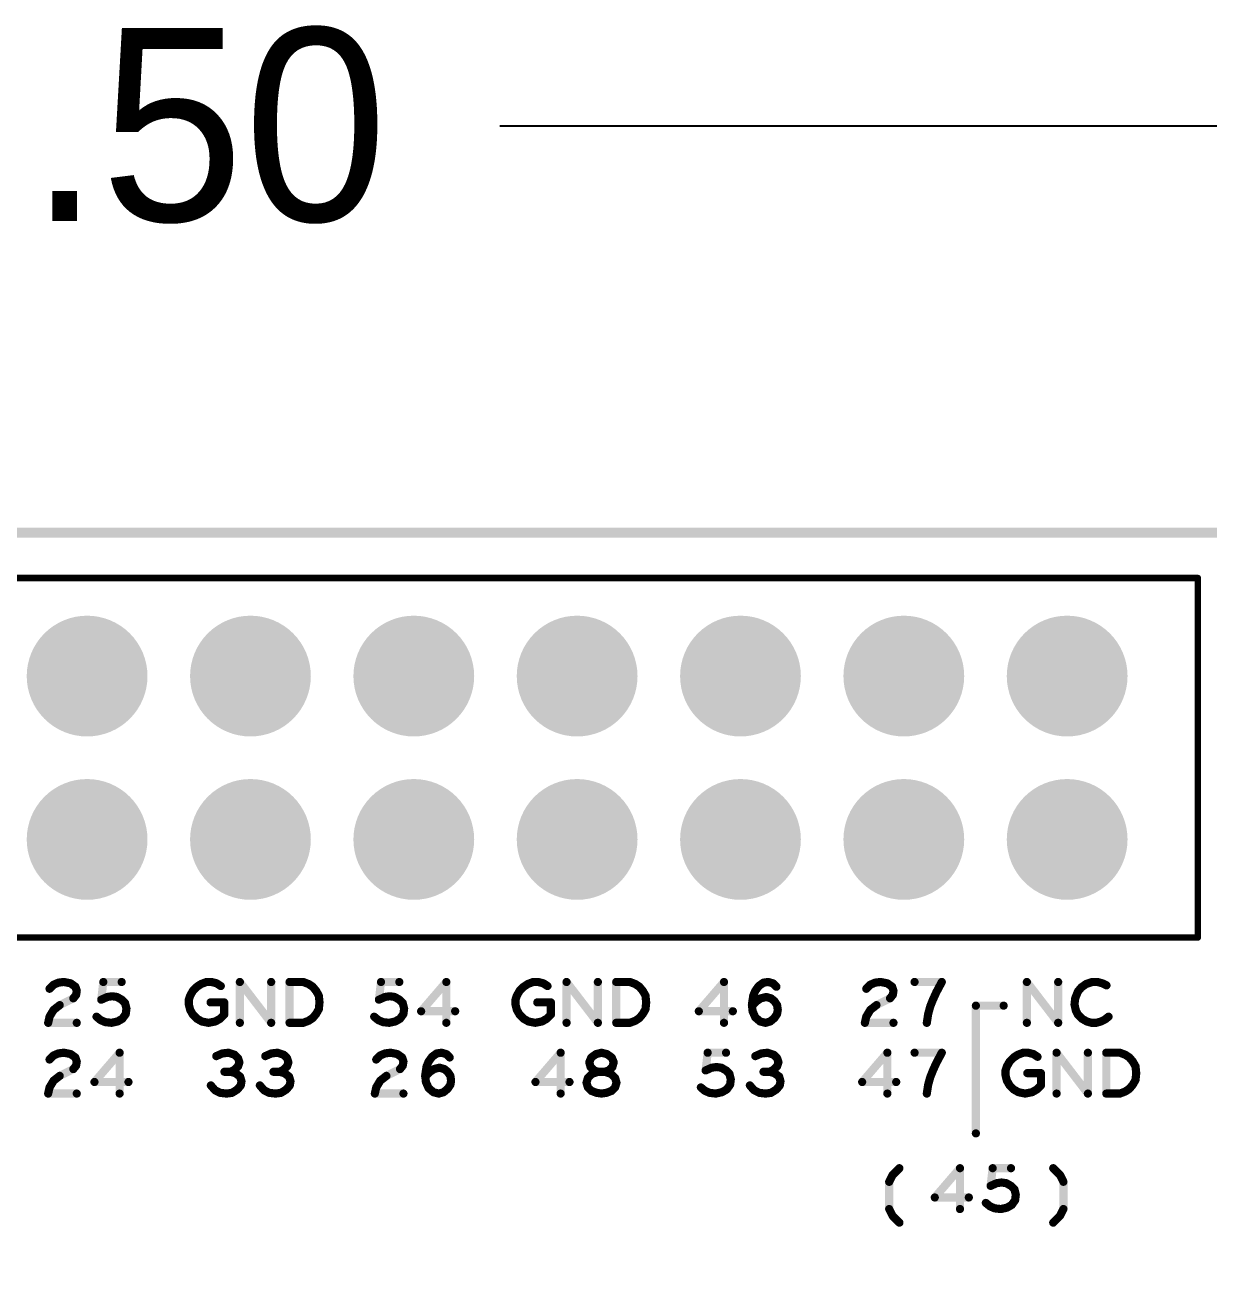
# Model space of a CAD drawing. Extents: x -13 to 102, y 0 to 99.
# Drawn here: x 41.43 to 59.83, y 72.74 to 92.39 of the extents above; entities that cross this region are included whole.
import ezdxf

# ---------------------------------------------------------------- set-up
doc = ezdxf.new("R2010")
doc.units = 0
doc.layers.get('0').update_dxf_attribs({"linetype": 'CONTINUOUS'})
doc.layers.get('DEFPOINTS').update_dxf_attribs({"linetype": 'CONTINUOUS'})
doc.layers.add('SILK_TOP_ART', color=251, linetype='CONTINUOUS')
doc.layers.add('SOLDER_TOP_ART', color=18, linetype='CONTINUOUS')
doc.layers.get('0').off()
doc.dimstyles.get("Standard").update_dxf_attribs({"dimtxt": 3, "dimasz": 3, "dimexe": 0.18, "dimexo": 0, "dimgap": 1.5, "dimtad": 0, "dimtih": 1, "dimtoh": 1, "dimzin": 0, "dimcen": 0.09, "dimazin": 3, "dimtfac": 1, "dimtofl": 0, "dimtmove": 0, "dimatfit": 3})

# ---------------------------------------------------------------- blocks, each defined once
blk = doc.blocks.new('ROUND_214')
at = {"const_width": 0.0508}
blk.add_lwpolyline([(-0.0254, 0, 1), (0.0254, 0, 1)], format="xyb", close=True, dxfattribs=at)
blk = doc.blocks.new('ROUND_159')
at = {"const_width": 0.0635}
blk.add_lwpolyline([(-0.03175, 0, 1), (0.03175, 0, 1)], format="xyb", close=True, dxfattribs=at)
blk = doc.blocks.new('ROUND_346')
at = {"const_width": 0.939}
blk.add_lwpolyline([(-0.4695, 0, 1), (0.4695, 0, 1)], format="xyb", close=True, dxfattribs=at)
blk = doc.blocks.new('*U174')
at = {"layer": 'SOLDER_TOP_ART', "color": 0, "linetype": 'CONTINUOUS'}
blk.add_text('88.00', height=3, dxfattribs=at).set_placement((39.771, 0.605))
blk = doc.blocks.new('*D168')
at = {"layer": 'DEFPOINTS', "color": 0, "linetype": 'CONTINUOUS'}
for p in [(1, 82.538), (89, 61.962), (89, 2.079)]:
    blk.add_point(p, dxfattribs=at)
at = {"layer": 'SOLDER_TOP_ART', "color": 0, "linetype": 'CONTINUOUS'}
for p, q in [((1, 82.538), (1, 1.899)), ((89, 61.962), (89, 1.899)), ((4, 2.079), (38.441, 2.079)), ((86, 2.079), (51.559, 2.079))]:
    blk.add_line(p, q, dxfattribs=at)
for points in [[(4, 2.579), (4, 1.579), (1, 2.079)], [(86, 2.579), (86, 1.579), (89, 2.079)]]:
    blk.add_solid(points, dxfattribs=at)
at = {"layer": 'SOLDER_TOP_ART', "linetype": 'CONTINUOUS'}
blk.add_blockref('*U174', (0, 0), dxfattribs=at)
blk = doc.blocks.new('*U176')
at = {"layer": 'SOLDER_TOP_ART', "color": 0, "linetype": 'CONTINUOUS'}
blk.add_text('82.50', height=3, dxfattribs=at).set_placement((37.021, 89.345))
blk = doc.blocks.new('*D170')
at = {"layer": 'DEFPOINTS', "color": 0, "linetype": 'CONTINUOUS'}
for p in [(1, 90.82), (1, 82.462), (83.5, 82.462)]:
    blk.add_point(p, dxfattribs=at)
at = {"layer": 'SOLDER_TOP_ART', "color": 0, "linetype": 'CONTINUOUS'}
for p, q in [((1, 82.462), (1, 91)), ((83.5, 82.462), (83.5, 91)), ((4, 90.82), (35.691, 90.82)), ((80.5, 90.82), (48.809, 90.82))]:
    blk.add_line(p, q, dxfattribs=at)
for points in [[(4, 91.32), (4, 90.32), (1, 90.82)], [(80.5, 91.32), (80.5, 90.32), (83.5, 90.82)]]:
    blk.add_solid(points, dxfattribs=at)
at = {"layer": 'SOLDER_TOP_ART', "linetype": 'CONTINUOUS'}
blk.add_blockref('*U176', (0, 0), dxfattribs=at)

msp = doc.modelspace()

# ---------------------------------------------------------------- linework, layer by layer
at = {"layer": 'SILK_TOP_ART'}
for points, const_width in [([(81.5, 84.5), (35, 84.5)], 0.1524), ([(7.338, 83.794), (59.662, 83.794)], 0.1016), ([(59.662, 83.794), (59.662, 78.206)], 0.1016), ([(59.662, 78.206), (7.338, 78.206)], 0.1016), ([(41.8057, 77.4075), (41.8692, 77.471)], 0.127), ([(41.8692, 77.471), (41.9433, 77.5027)], 0.127), ([(41.9433, 77.5027), (42.028, 77.5133)], 0.127), ([(42.028, 77.5133), (42.1338, 77.4921)], 0.127), ([(42.1338, 77.4921), (42.2079, 77.4392)], 0.127), ([(42.2079, 77.4392), (42.2291, 77.3757)], 0.127), ([(42.2291, 77.3757), (42.2185, 77.3122)], 0.127), ([(42.6101, 77.2381), (42.6418, 77.5133)], 0.127), ([(42.6418, 77.5133), (42.9275, 77.5133)], 0.127), ([(43.9928, 77.3016), (44.0351, 77.3757)], 0.127), ([(44.0351, 77.3757), (44.0986, 77.4392)], 0.127), ([(44.0986, 77.4392), (44.1621, 77.4815)], 0.127), ([(44.1621, 77.4815), (44.2468, 77.5133)], 0.127), ([(44.2468, 77.5133), (44.3209, 77.5133)], 0.127), ([(44.3209, 77.5133), (44.4055, 77.4921)], 0.127), ([(44.4055, 77.4921), (44.4691, 77.4498)], 0.127), ([(44.7654, 76.8783), (44.7654, 77.5133)], 0.127), ([(44.7654, 77.5133), (45.2522, 76.8783)], 0.127), ([(45.2522, 76.8783), (45.2522, 77.5133)], 0.127), ([(45.538, 76.8783), (45.538, 77.5133)], 0.127), ([(45.538, 77.5133), (45.7496, 77.5133)], 0.127), ([(45.7496, 77.5133), (45.8343, 77.4815)], 0.127), ([(45.8343, 77.4815), (45.8978, 77.4392)], 0.127), ([(45.8978, 77.4392), (45.9507, 77.3757)], 0.127), ([(45.9507, 77.3757), (45.9931, 77.3016)], 0.127), ([(46.9281, 77.2381), (46.9598, 77.5133)], 0.127), ([(46.9598, 77.5133), (47.2455, 77.5133)], 0.127), ([(47.9758, 77.5133), (47.5842, 77.0582)], 0.127), ([(47.9758, 76.8783), (47.9758, 77.5133)], 0.127), ([(49.0728, 77.3016), (49.1151, 77.3757)], 0.127), ([(49.1151, 77.3757), (49.1786, 77.4392)], 0.127), ([(49.1786, 77.4392), (49.2421, 77.4815)], 0.127), ([(49.2421, 77.4815), (49.3268, 77.5133)], 0.127), ([(49.3268, 77.5133), (49.4009, 77.5133)], 0.127), ([(49.4009, 77.5133), (49.4855, 77.4921)], 0.127), ([(49.4855, 77.4921), (49.5491, 77.4498)], 0.127), ([(49.8454, 76.8783), (49.8454, 77.5133)], 0.127), ([(49.8454, 77.5133), (50.3322, 76.8783)], 0.127), ([(50.3322, 76.8783), (50.3322, 77.5133)], 0.127), ([(50.618, 76.8783), (50.618, 77.5133)], 0.127), ([(50.618, 77.5133), (50.8296, 77.5133)], 0.127), ([(50.8296, 77.5133), (50.9143, 77.4815)], 0.127), ([(50.9143, 77.4815), (50.9778, 77.4392)], 0.127), ([(50.9778, 77.4392), (51.0307, 77.3757)], 0.127), ([(51.0307, 77.3757), (51.0731, 77.3016)], 0.127), ([(52.2938, 77.5133), (51.9022, 77.0582)], 0.127), ([(52.2938, 76.8783), (52.2938, 77.5133)], 0.127), ([(52.7489, 77.3016), (52.7806, 77.3757)], 0.127), ([(52.7806, 77.3757), (52.8335, 77.4498)], 0.127), ([(52.8335, 77.4498), (52.9076, 77.5027)], 0.127), ([(52.9076, 77.5027), (52.9817, 77.5133)], 0.127), ([(52.9817, 77.5133), (53.0558, 77.4921)], 0.127), ([(53.0558, 77.4921), (53.1087, 77.4392)], 0.127), ([(54.5057, 77.4075), (54.5692, 77.471)], 0.127), ([(54.5692, 77.471), (54.6433, 77.5027)], 0.127), ([(54.6433, 77.5027), (54.728, 77.5133)], 0.127), ([(54.728, 77.5133), (54.8338, 77.4921)], 0.127), ([(54.8338, 77.4921), (54.9079, 77.4392)], 0.127), ([(54.9079, 77.4392), (54.9291, 77.3757)], 0.127), ([(54.9291, 77.3757), (54.9185, 77.3122)], 0.127), ([(55.6805, 77.5133), (55.2571, 77.5133)], 0.127), ([(55.5429, 77.2381), (55.5958, 77.3545)], 0.127), ([(55.5958, 77.3545), (55.6805, 77.5133)], 0.127), ([(57.0034, 76.8783), (57.0034, 77.5133)], 0.127), ([(57.0034, 77.5133), (57.4902, 76.8783)], 0.127), ([(57.4902, 76.8783), (57.4902, 77.5133)], 0.127), ([(57.7971, 77.3651), (57.7548, 77.2593)], 0.127), ([(57.8501, 77.4286), (57.7971, 77.3651)], 0.127), ([(57.9241, 77.4815), (57.8501, 77.4286)], 0.127), ([(58.0194, 77.5133), (57.9241, 77.4815)], 0.127), ([(58.1041, 77.5133), (58.0194, 77.5133)], 0.127), ([(58.1781, 77.4921), (58.1041, 77.5133)], 0.127), ([(58.2416, 77.4604), (58.1781, 77.4921)], 0.127), ([(41.9645, 77.1535), (41.8692, 77.0794)], 0.127), ([(42.1761, 77.2593), (41.9645, 77.1535)], 0.127), ([(42.2185, 77.3122), (42.1761, 77.2593)], 0.127), ([(42.7053, 77.2805), (42.6101, 77.2381)], 0.127), ([(42.7794, 77.291), (42.7053, 77.2805)], 0.127), ([(42.8535, 77.2805), (42.7794, 77.291)], 0.127), ([(42.9275, 77.2381), (42.8535, 77.2805)], 0.127), ([(42.9805, 77.1852), (42.9275, 77.2381)], 0.127), ([(43.0016, 77.1005), (42.9805, 77.1852)], 0.127), ([(43.9716, 77.2381), (43.9928, 77.3016)], 0.127), ([(43.9716, 77.164), (43.9716, 77.2381)], 0.127), ([(43.9928, 77.0794), (43.9716, 77.164)], 0.127), ([(44.3103, 77.1958), (44.522, 77.1958)], 0.127), ([(44.522, 77.1958), (44.522, 77.0053)], 0.127), ([(45.9931, 77.3016), (46.0036, 77.1958)], 0.127), ([(46.0036, 77.1958), (45.9931, 77.09)], 0.127), ([(47.0233, 77.2805), (46.9281, 77.2381)], 0.127), ([(47.0974, 77.291), (47.0233, 77.2805)], 0.127), ([(47.1715, 77.2805), (47.0974, 77.291)], 0.127), ([(47.2455, 77.2381), (47.1715, 77.2805)], 0.127), ([(47.2985, 77.1852), (47.2455, 77.2381)], 0.127), ([(47.3196, 77.1005), (47.2985, 77.1852)], 0.127), ([(49.0516, 77.2381), (49.0728, 77.3016)], 0.127), ([(49.0516, 77.164), (49.0516, 77.2381)], 0.127), ([(49.0728, 77.0794), (49.0516, 77.164)], 0.127), ([(49.3903, 77.1958), (49.602, 77.1958)], 0.127), ([(49.602, 77.1958), (49.602, 77.0053)], 0.127), ([(51.0731, 77.3016), (51.0836, 77.1958)], 0.127), ([(51.0836, 77.1958), (51.0731, 77.09)], 0.127), ([(52.7277, 77.164), (52.7489, 77.3016)], 0.127), ([(52.7277, 77.1429), (52.8018, 77.217)], 0.127), ([(52.7383, 77.0582), (52.7277, 77.164)], 0.127), ([(52.8018, 77.217), (52.8653, 77.2593)], 0.127), ([(52.8653, 77.2593), (52.95, 77.2805)], 0.127), ([(52.95, 77.2805), (53.0241, 77.2593)], 0.127), ([(53.0241, 77.2593), (53.077, 77.217)], 0.127), ([(53.077, 77.217), (53.1193, 77.1535)], 0.127), ([(53.1193, 77.1535), (53.1299, 77.0794)], 0.127), ([(54.6645, 77.1535), (54.5692, 77.0794)], 0.127), ([(54.8761, 77.2593), (54.6645, 77.1535)], 0.127), ([(54.9185, 77.3122), (54.8761, 77.2593)], 0.127), ([(55.5006, 77.1323), (55.5429, 77.2381)], 0.127), ([(57.7548, 77.2593), (57.7442, 77.164)], 0.127), ([(57.7442, 77.164), (57.7654, 77.0688)], 0.127), ([(41.8057, 76.9735), (41.7845, 76.8783)], 0.127), ([(41.8692, 77.0794), (41.8057, 76.9735)], 0.127), ([(42.536, 76.9735), (42.5995, 76.9206)], 0.127), ([(42.9381, 76.9418), (42.9911, 77.0159)], 0.127), ([(42.9911, 77.0159), (43.0016, 77.1005)], 0.127), ([(44.0351, 77.0053), (43.9928, 77.0794)], 0.127), ([(44.0986, 76.9418), (44.0351, 77.0053)], 0.127), ([(44.522, 77.0053), (44.4585, 76.9418)], 0.127), ([(45.8978, 76.9524), (45.8343, 76.91)], 0.127), ([(45.9507, 77.0159), (45.8978, 76.9524)], 0.127), ([(45.9931, 77.09), (45.9507, 77.0159)], 0.127), ([(46.854, 76.9735), (46.9175, 76.9206)], 0.127), ([(47.2561, 76.9418), (47.3091, 77.0159)], 0.127), ([(47.3091, 77.0159), (47.3196, 77.1005)], 0.127), ([(47.5842, 77.0582), (48.1134, 77.0582)], 0.127), ([(49.1151, 77.0053), (49.0728, 77.0794)], 0.127), ([(49.1786, 76.9418), (49.1151, 77.0053)], 0.127), ([(49.602, 77.0053), (49.5385, 76.9418)], 0.127), ([(50.9778, 76.9524), (50.9143, 76.91)], 0.127), ([(51.0307, 77.0159), (50.9778, 76.9524)], 0.127), ([(51.0731, 77.09), (51.0307, 77.0159)], 0.127), ([(51.9022, 77.0582), (52.4314, 77.0582)], 0.127), ([(52.7806, 76.9629), (52.7383, 77.0582)], 0.127), ([(52.8547, 76.8995), (52.7806, 76.9629)], 0.127), ([(53.077, 76.9524), (53.0135, 76.8995)], 0.127), ([(53.1193, 77.0159), (53.077, 76.9524)], 0.127), ([(53.1299, 77.0794), (53.1193, 77.0159)], 0.127), ([(54.5057, 76.9735), (54.4845, 76.8783)], 0.127), ([(54.5692, 77.0794), (54.5057, 76.9735)], 0.127), ([(55.4476, 76.8783), (55.4688, 77.0159)], 0.127), ([(55.4688, 77.0159), (55.5006, 77.1323)], 0.127), ([(56.6424, 77.145), (56.2106, 77.145)], 0.127), ([(56.2106, 77.145), (56.2106, 75.1586)], 0.127), ([(57.7654, 77.0688), (57.7971, 77.0053)], 0.127), ([(57.7971, 77.0053), (57.8606, 76.9418)], 0.127), ([(58.2205, 76.9312), (58.2734, 76.9735)], 0.127), ([(41.7845, 76.8783), (42.2291, 76.8783)], 0.127), ([(42.5995, 76.9206), (42.6735, 76.8889)], 0.127), ([(42.6735, 76.8889), (42.7688, 76.8783)], 0.127), ([(42.7688, 76.8783), (42.8641, 76.8995)], 0.127), ([(42.8641, 76.8995), (42.9381, 76.9418)], 0.127), ([(44.1727, 76.8995), (44.0986, 76.9418)], 0.127), ([(44.2786, 76.8783), (44.1727, 76.8995)], 0.127), ([(44.3844, 76.8995), (44.2786, 76.8783)], 0.127), ([(44.4585, 76.9418), (44.3844, 76.8995)], 0.127), ([(45.7496, 76.8783), (45.538, 76.8783)], 0.127), ([(45.8343, 76.91), (45.7496, 76.8783)], 0.127), ([(46.9175, 76.9206), (46.9915, 76.8889)], 0.127), ([(46.9915, 76.8889), (47.0868, 76.8783)], 0.127), ([(47.0868, 76.8783), (47.1821, 76.8995)], 0.127), ([(47.1821, 76.8995), (47.2561, 76.9418)], 0.127), ([(49.2527, 76.8995), (49.1786, 76.9418)], 0.127), ([(49.3586, 76.8783), (49.2527, 76.8995)], 0.127), ([(49.4644, 76.8995), (49.3586, 76.8783)], 0.127), ([(49.5385, 76.9418), (49.4644, 76.8995)], 0.127), ([(50.8296, 76.8783), (50.618, 76.8783)], 0.127), ([(50.9143, 76.91), (50.8296, 76.8783)], 0.127), ([(52.9394, 76.8783), (52.8547, 76.8995)], 0.127), ([(53.0135, 76.8995), (52.9394, 76.8783)], 0.127), ([(54.4845, 76.8783), (54.9291, 76.8783)], 0.127), ([(57.8606, 76.9418), (57.9347, 76.8995)], 0.127), ([(57.9347, 76.8995), (58.0088, 76.8783)], 0.127), ([(58.0088, 76.8783), (58.0829, 76.8783)], 0.127), ([(58.0829, 76.8783), (58.157, 76.8995)], 0.127), ([(58.157, 76.8995), (58.2205, 76.9312)], 0.127), ([(41.8057, 76.3075), (41.8692, 76.371)], 0.127), ([(41.8692, 76.371), (41.9433, 76.4027)], 0.127), ([(41.9433, 76.4027), (42.028, 76.4133)], 0.127), ([(42.028, 76.4133), (42.1338, 76.3921)], 0.127), ([(42.1338, 76.3921), (42.2079, 76.3392)], 0.127), ([(42.8958, 76.4133), (42.5042, 75.9582)], 0.127), ([(42.8958, 75.7783), (42.8958, 76.4133)], 0.127), ([(44.4939, 76.4027), (44.3986, 76.3604)], 0.127), ([(44.5891, 76.4133), (44.4939, 76.4027)], 0.127), ([(44.6844, 76.3815), (44.5891, 76.4133)], 0.127), ([(44.7373, 76.3286), (44.6844, 76.3815)], 0.127), ([(45.2559, 76.4027), (45.1606, 76.3604)], 0.127), ([(45.3511, 76.4133), (45.2559, 76.4027)], 0.127), ([(45.4464, 76.3815), (45.3511, 76.4133)], 0.127), ([(45.4993, 76.3286), (45.4464, 76.3815)], 0.127), ([(46.8857, 76.3075), (46.9492, 76.371)], 0.127), ([(46.9492, 76.371), (47.0233, 76.4027)], 0.127), ([(47.0233, 76.4027), (47.108, 76.4133)], 0.127), ([(47.108, 76.4133), (47.2138, 76.3921)], 0.127), ([(47.2138, 76.3921), (47.2879, 76.3392)], 0.127), ([(47.7535, 76.3498), (47.8276, 76.4027)], 0.127), ([(47.8276, 76.4027), (47.9017, 76.4133)], 0.127), ([(47.9017, 76.4133), (47.9758, 76.3921)], 0.127), ([(47.9758, 76.3921), (48.0287, 76.3392)], 0.127), ([(49.7538, 76.4133), (49.3622, 75.9582)], 0.127), ([(49.7538, 75.7783), (49.7538, 76.4133)], 0.127), ([(50.2301, 76.3392), (50.3041, 76.3921)], 0.127), ([(50.3041, 76.3921), (50.3888, 76.4133)], 0.127), ([(50.3888, 76.4133), (50.4735, 76.3921)], 0.127), ([(50.4735, 76.3921), (50.5475, 76.3392)], 0.127), ([(52.0081, 76.1381), (52.0398, 76.4133)], 0.127), ([(52.0398, 76.4133), (52.3255, 76.4133)], 0.127), ([(52.8759, 76.4027), (52.7806, 76.3604)], 0.127), ([(52.9711, 76.4133), (52.8759, 76.4027)], 0.127), ([(53.0664, 76.3815), (52.9711, 76.4133)], 0.127), ([(53.1193, 76.3286), (53.0664, 76.3815)], 0.127), ([(54.8338, 76.4133), (54.4422, 75.9582)], 0.127), ([(54.8338, 75.7783), (54.8338, 76.4133)], 0.127), ([(55.6805, 76.4133), (55.2571, 76.4133)], 0.127), ([(55.5958, 76.2545), (55.6805, 76.4133)], 0.127), ([(56.7986, 76.3392), (56.8621, 76.3815)], 0.127), ([(56.8621, 76.3815), (56.9468, 76.4133)], 0.127), ([(56.9468, 76.4133), (57.0209, 76.4133)], 0.127), ([(57.0209, 76.4133), (57.1055, 76.3921)], 0.127), ([(57.1055, 76.3921), (57.1691, 76.3498)], 0.127), ([(57.4654, 75.7783), (57.4654, 76.4133)], 0.127), ([(57.4654, 76.4133), (57.9522, 75.7783)], 0.127), ([(57.9522, 75.7783), (57.9522, 76.4133)], 0.127), ([(58.238, 75.7783), (58.238, 76.4133)], 0.127), ([(58.238, 76.4133), (58.4496, 76.4133)], 0.127), ([(58.4496, 76.4133), (58.5343, 76.3815)], 0.127), ([(58.5343, 76.3815), (58.5978, 76.3392)], 0.127), ([(42.2185, 76.2122), (42.1761, 76.1593)], 0.127), ([(42.2079, 76.3392), (42.2291, 76.2757)], 0.127), ([(42.2291, 76.2757), (42.2185, 76.2122)], 0.127), ([(44.6844, 76.1487), (44.7373, 76.2016)], 0.127), ([(44.7585, 76.2651), (44.7373, 76.3286)], 0.127), ([(44.7373, 76.2016), (44.7585, 76.2651)], 0.127), ([(45.4464, 76.1487), (45.4993, 76.2016)], 0.127), ([(45.5205, 76.2651), (45.4993, 76.3286)], 0.127), ([(45.4993, 76.2016), (45.5205, 76.2651)], 0.127), ([(47.2985, 76.2122), (47.2561, 76.1593)], 0.127), ([(47.2879, 76.3392), (47.3091, 76.2757)], 0.127), ([(47.3091, 76.2757), (47.2985, 76.2122)], 0.127), ([(47.6477, 76.064), (47.6689, 76.2016)], 0.127), ([(47.6689, 76.2016), (47.7006, 76.2757)], 0.127), ([(47.7006, 76.2757), (47.7535, 76.3498)], 0.127), ([(47.7853, 76.1593), (47.87, 76.1805)], 0.127), ([(47.87, 76.1805), (47.9441, 76.1593)], 0.127), ([(50.1983, 76.2651), (50.2301, 76.3392)], 0.127), ([(50.2195, 76.191), (50.1983, 76.2651)], 0.127), ([(50.2724, 76.1381), (50.2195, 76.191)], 0.127), ([(50.5581, 76.191), (50.5052, 76.1381)], 0.127), ([(50.5475, 76.3392), (50.5793, 76.2651)], 0.127), ([(50.5793, 76.2651), (50.5581, 76.191)], 0.127), ([(52.1033, 76.1805), (52.0081, 76.1381)], 0.127), ([(52.1774, 76.191), (52.1033, 76.1805)], 0.127), ([(52.2515, 76.1805), (52.1774, 76.191)], 0.127), ([(52.3255, 76.1381), (52.2515, 76.1805)], 0.127), ([(53.0664, 76.1487), (53.1193, 76.2016)], 0.127), ([(53.1405, 76.2651), (53.1193, 76.3286)], 0.127), ([(53.1193, 76.2016), (53.1405, 76.2651)], 0.127), ([(55.5429, 76.1381), (55.5958, 76.2545)], 0.127), ([(56.6716, 76.1381), (56.6928, 76.2016)], 0.127), ([(56.6928, 76.2016), (56.7351, 76.2757)], 0.127), ([(56.7351, 76.2757), (56.7986, 76.3392)], 0.127), ([(58.5978, 76.3392), (58.6507, 76.2757)], 0.127), ([(58.6507, 76.2757), (58.6931, 76.2016)], 0.127), ([(58.6931, 76.2016), (58.7036, 76.0958)], 0.127), ([(41.8692, 75.9794), (41.8057, 75.8735)], 0.127), ([(41.9645, 76.0535), (41.8692, 75.9794)], 0.127), ([(42.1761, 76.1593), (41.9645, 76.0535)], 0.127), ([(44.6209, 76.117), (44.5256, 76.117)], 0.127), ([(44.6209, 76.117), (44.6844, 76.1487)], 0.127), ([(44.695, 76.0958), (44.6209, 76.117)], 0.127), ([(44.7691, 76.0429), (44.695, 76.0958)], 0.127), ([(44.7902, 75.9688), (44.7691, 76.0429)], 0.127), ([(44.7796, 75.9053), (44.7902, 75.9688)], 0.127), ([(45.3829, 76.117), (45.2876, 76.117)], 0.127), ([(45.3829, 76.117), (45.4464, 76.1487)], 0.127), ([(45.457, 76.0958), (45.3829, 76.117)], 0.127), ([(45.5311, 76.0429), (45.457, 76.0958)], 0.127), ([(45.5522, 75.9688), (45.5311, 76.0429)], 0.127), ([(45.5416, 75.9053), (45.5522, 75.9688)], 0.127), ([(46.9492, 75.9794), (46.8857, 75.8735)], 0.127), ([(47.0445, 76.0535), (46.9492, 75.9794)], 0.127), ([(47.2561, 76.1593), (47.0445, 76.0535)], 0.127), ([(47.6477, 76.0429), (47.7218, 76.117)], 0.127), ([(47.6583, 75.9582), (47.6477, 76.064)], 0.127), ([(47.7218, 76.117), (47.7853, 76.1593)], 0.127), ([(47.9441, 76.1593), (47.997, 76.117)], 0.127), ([(47.997, 76.117), (48.0393, 76.0535)], 0.127), ([(48.0393, 76.0535), (48.0499, 75.9794)], 0.127), ([(48.0499, 75.9794), (48.0393, 75.9159)], 0.127), ([(50.1771, 76.0217), (50.156, 75.9476)], 0.127), ([(50.2406, 76.0852), (50.1771, 76.0217)], 0.127), ([(50.3359, 76.117), (50.2406, 76.0852)], 0.127), ([(50.3359, 76.117), (50.2724, 76.1381)], 0.127), ([(50.4417, 76.117), (50.3359, 76.117)], 0.127), ([(50.4417, 76.117), (50.3359, 76.117)], 0.127), ([(50.5052, 76.1381), (50.4417, 76.117)], 0.127), ([(50.537, 76.0852), (50.4417, 76.117)], 0.127), ([(50.6005, 76.0217), (50.537, 76.0852)], 0.127), ([(50.6216, 75.9476), (50.6005, 76.0217)], 0.127), ([(52.3785, 76.0852), (52.3255, 76.1381)], 0.127), ([(52.3996, 76.0005), (52.3785, 76.0852)], 0.127), ([(52.3891, 75.9159), (52.3996, 76.0005)], 0.127), ([(53.0029, 76.117), (52.9076, 76.117)], 0.127), ([(53.0029, 76.117), (53.0664, 76.1487)], 0.127), ([(53.077, 76.0958), (53.0029, 76.117)], 0.127), ([(53.1511, 76.0429), (53.077, 76.0958)], 0.127), ([(53.1722, 75.9688), (53.1511, 76.0429)], 0.127), ([(53.1616, 75.9053), (53.1722, 75.9688)], 0.127), ([(55.4688, 75.9159), (55.5006, 76.0323)], 0.127), ([(55.5006, 76.0323), (55.5429, 76.1381)], 0.127), ([(56.6716, 76.064), (56.6716, 76.1381)], 0.127), ([(56.6928, 75.9794), (56.6716, 76.064)], 0.127), ([(56.7351, 75.9053), (56.6928, 75.9794)], 0.127), ([(57.0103, 76.0958), (57.222, 76.0958)], 0.127), ([(57.222, 76.0958), (57.222, 75.9053)], 0.127), ([(58.6931, 75.99), (58.6507, 75.9159)], 0.127), ([(58.7036, 76.0958), (58.6931, 75.99)], 0.127), ([(41.8057, 75.8735), (41.7845, 75.7783)], 0.127), ([(41.7845, 75.7783), (42.2291, 75.7783)], 0.127), ([(42.5042, 75.9582), (43.0334, 75.9582)], 0.127), ([(44.314, 75.9053), (44.3775, 75.8312)], 0.127), ([(44.3775, 75.8312), (44.4621, 75.7889)], 0.127), ([(44.4621, 75.7889), (44.5574, 75.7783)], 0.127), ([(44.5574, 75.7783), (44.6421, 75.7889)], 0.127), ([(44.6421, 75.7889), (44.7267, 75.8418)], 0.127), ([(44.7267, 75.8418), (44.7796, 75.9053)], 0.127), ([(45.076, 75.9053), (45.1395, 75.8312)], 0.127), ([(45.1395, 75.8312), (45.2241, 75.7889)], 0.127), ([(45.2241, 75.7889), (45.3194, 75.7783)], 0.127), ([(45.3194, 75.7783), (45.4041, 75.7889)], 0.127), ([(45.4041, 75.7889), (45.4887, 75.8418)], 0.127), ([(45.4887, 75.8418), (45.5416, 75.9053)], 0.127), ([(46.8857, 75.8735), (46.8645, 75.7783)], 0.127), ([(46.8645, 75.7783), (47.3091, 75.7783)], 0.127), ([(47.7006, 75.8629), (47.6583, 75.9582)], 0.127), ([(47.7747, 75.7995), (47.7006, 75.8629)], 0.127), ([(47.8594, 75.7783), (47.7747, 75.7995)], 0.127), ([(47.9335, 75.7995), (47.8594, 75.7783)], 0.127), ([(47.997, 75.8524), (47.9335, 75.7995)], 0.127), ([(48.0393, 75.9159), (47.997, 75.8524)], 0.127), ([(49.3622, 75.9582), (49.8914, 75.9582)], 0.127), ([(50.156, 75.9476), (50.1771, 75.8735)], 0.127), ([(50.1771, 75.8735), (50.2301, 75.8206)], 0.127), ([(50.2301, 75.8206), (50.3147, 75.7889)], 0.127), ([(50.3147, 75.7889), (50.3888, 75.7783)], 0.127), ([(50.3888, 75.7783), (50.4629, 75.7889)], 0.127), ([(50.4629, 75.7889), (50.5475, 75.8206)], 0.127), ([(50.5475, 75.8206), (50.6005, 75.8735)], 0.127), ([(50.6005, 75.8735), (50.6216, 75.9476)], 0.127), ([(51.934, 75.8735), (51.9975, 75.8206)], 0.127), ([(51.9975, 75.8206), (52.0715, 75.7889)], 0.127), ([(52.0715, 75.7889), (52.1668, 75.7783)], 0.127), ([(52.1668, 75.7783), (52.2621, 75.7995)], 0.127), ([(52.2621, 75.7995), (52.3361, 75.8418)], 0.127), ([(52.3361, 75.8418), (52.3891, 75.9159)], 0.127), ([(52.696, 75.9053), (52.7595, 75.8312)], 0.127), ([(52.7595, 75.8312), (52.8441, 75.7889)], 0.127), ([(52.8441, 75.7889), (52.9394, 75.7783)], 0.127), ([(52.9394, 75.7783), (53.0241, 75.7889)], 0.127), ([(53.0241, 75.7889), (53.1087, 75.8418)], 0.127), ([(53.1087, 75.8418), (53.1616, 75.9053)], 0.127), ([(54.4422, 75.9582), (54.9714, 75.9582)], 0.127), ([(55.4476, 75.7783), (55.4688, 75.9159)], 0.127), ([(56.7986, 75.8418), (56.7351, 75.9053)], 0.127), ([(56.8727, 75.7995), (56.7986, 75.8418)], 0.127), ([(56.9786, 75.7783), (56.8727, 75.7995)], 0.127), ([(57.0844, 75.7995), (56.9786, 75.7783)], 0.127), ([(57.1585, 75.8418), (57.0844, 75.7995)], 0.127), ([(57.222, 75.9053), (57.1585, 75.8418)], 0.127), ([(58.4496, 75.7783), (58.238, 75.7783)], 0.127), ([(58.5343, 75.81), (58.4496, 75.7783)], 0.127), ([(58.5978, 75.8524), (58.5343, 75.81)], 0.127), ([(58.6507, 75.9159), (58.5978, 75.8524)], 0.127), ([(54.9155, 74.5119), (55.0213, 74.6177)], 0.127), ([(55.9632, 74.6177), (55.5716, 74.1626)], 0.127), ([(55.9632, 73.9827), (55.9632, 74.6177)], 0.127), ([(56.4395, 74.3425), (56.4712, 74.6177)], 0.127), ([(56.4712, 74.6177), (56.7569, 74.6177)], 0.127), ([(57.5189, 74.5119), (57.4131, 74.6177)], 0.127), ([(54.8625, 74.406), (54.9155, 74.5119)], 0.127), ([(54.8625, 73.9827), (54.8625, 74.406)], 0.127), ([(57.5719, 74.406), (57.5189, 74.5119)], 0.127), ([(57.5719, 73.9827), (57.5719, 74.406)], 0.127), ([(56.5347, 74.3849), (56.4395, 74.3425)], 0.127), ([(56.6088, 74.3954), (56.5347, 74.3849)], 0.127), ([(56.6829, 74.3849), (56.6088, 74.3954)], 0.127), ([(56.7569, 74.3425), (56.6829, 74.3849)], 0.127), ([(56.8099, 74.2896), (56.7569, 74.3425)], 0.127), ([(56.831, 74.2049), (56.8099, 74.2896)], 0.127), ([(56.8205, 74.1203), (56.831, 74.2049)], 0.127), ([(55.5716, 74.1626), (56.1008, 74.1626)], 0.127), ([(56.3654, 74.0779), (56.4289, 74.025)], 0.127), ([(56.4289, 74.025), (56.5029, 73.9933)], 0.127), ([(56.5982, 73.9827), (56.6935, 74.0039)], 0.127), ([(56.6935, 74.0039), (56.7675, 74.0462)], 0.127), ([(56.7675, 74.0462), (56.8205, 74.1203)], 0.127), ([(54.9155, 73.8769), (54.8625, 73.9827)], 0.127), ([(55.0213, 73.771), (54.9155, 73.8769)], 0.127), ([(56.5029, 73.9933), (56.5982, 73.9827)], 0.127), ([(57.4131, 73.771), (57.5189, 73.8769)], 0.127), ([(57.5189, 73.8769), (57.5719, 73.9827)], 0.127)]:
    msp.add_lwpolyline(points, dxfattribs=dict(at, const_width=const_width))
at = {"layer": 'SOLDER_TOP_ART', "const_width": 0.1524}
msp.add_lwpolyline([(81.5, 84.5), (35, 84.5)], dxfattribs=at)

# ---------------------------------------------------------------- block references
at = {"layer": 'SILK_TOP_ART'}
for name, p in [('ROUND_214', (59.662, 83.794)), ('ROUND_214', (59.662, 83.794)), ('ROUND_214', (59.662, 78.206)), ('ROUND_214', (59.662, 78.206)), ('ROUND_159', (41.8057, 77.4075)), ('ROUND_159', (41.8692, 77.471)), ('ROUND_159', (41.9433, 77.5027)), ('ROUND_159', (42.028, 77.5133)), ('ROUND_159', (42.1338, 77.4921)), ('ROUND_159', (42.2079, 77.4392)), ('ROUND_159', (42.2291, 77.3757)), ('ROUND_159', (42.6418, 77.5133)), ('ROUND_159', (42.9275, 77.5133)), ('ROUND_159', (44.0351, 77.3757)), ('ROUND_159', (44.0986, 77.4392)), ('ROUND_159', (44.1621, 77.4815)), ('ROUND_159', (44.2468, 77.5133)), ('ROUND_159', (44.3209, 77.5133)), ('ROUND_159', (44.4055, 77.4921)), ('ROUND_159', (44.4691, 77.4498)), ('ROUND_159', (44.7654, 77.5133)), ('ROUND_159', (45.2522, 77.5133)), ('ROUND_159', (45.538, 77.5133)), ('ROUND_159', (45.7496, 77.5133)), ('ROUND_159', (45.8343, 77.4815)), ('ROUND_159', (45.8978, 77.4392)), ('ROUND_159', (45.9507, 77.3757)), ('ROUND_159', (46.9598, 77.5133)), ('ROUND_159', (47.2455, 77.5133)), ('ROUND_159', (47.9758, 77.5133)), ('ROUND_159', (49.1151, 77.3757)), ('ROUND_159', (49.1786, 77.4392)), ('ROUND_159', (49.2421, 77.4815)), ('ROUND_159', (49.3268, 77.5133)), ('ROUND_159', (49.4009, 77.5133)), ('ROUND_159', (49.4855, 77.4921)), ('ROUND_159', (49.5491, 77.4498)), ('ROUND_159', (49.8454, 77.5133)), ('ROUND_159', (50.3322, 77.5133)), ('ROUND_159', (50.618, 77.5133)), ('ROUND_159', (50.8296, 77.5133)), ('ROUND_159', (50.9143, 77.4815)), ('ROUND_159', (50.9778, 77.4392)), ('ROUND_159', (51.0307, 77.3757)), ('ROUND_159', (52.2938, 77.5133)), ('ROUND_159', (52.7806, 77.3757)), ('ROUND_159', (52.8335, 77.4498)), ('ROUND_159', (52.9076, 77.5027)), ('ROUND_159', (52.9817, 77.5133)), ('ROUND_159', (53.0558, 77.4921)), ('ROUND_159', (53.1087, 77.4392)), ('ROUND_159', (54.5057, 77.4075)), ('ROUND_159', (54.5692, 77.471)), ('ROUND_159', (54.6433, 77.5027)), ('ROUND_159', (54.728, 77.5133)), ('ROUND_159', (54.8338, 77.4921)), ('ROUND_159', (54.9079, 77.4392)), ('ROUND_159', (54.9291, 77.3757)), ('ROUND_159', (55.2571, 77.5133)), ('ROUND_159', (55.5958, 77.3545)), ('ROUND_159', (55.6805, 77.5133)), ('ROUND_159', (57.0034, 77.5133)), ('ROUND_159', (57.4902, 77.5133)), ('ROUND_159', (57.7971, 77.3651)), ('ROUND_159', (57.8501, 77.4286)), ('ROUND_159', (57.9241, 77.4815)), ('ROUND_159', (58.0194, 77.5133)), ('ROUND_159', (58.1041, 77.5133)), ('ROUND_159', (58.1781, 77.4921)), ('ROUND_159', (58.2416, 77.4604)), ('ROUND_159', (41.9645, 77.1535)), ('ROUND_159', (42.1761, 77.2593)), ('ROUND_159', (42.2185, 77.3122)), ('ROUND_159', (42.6101, 77.2381)), ('ROUND_159', (42.7053, 77.2805)), ('ROUND_159', (42.7794, 77.291)), ('ROUND_159', (42.8535, 77.2805)), ('ROUND_159', (42.9275, 77.2381)), ('ROUND_159', (42.9805, 77.1852)), ('ROUND_159', (43.9716, 77.2381)), ('ROUND_159', (43.9716, 77.164)), ('ROUND_159', (43.9928, 77.3016)), ('ROUND_159', (44.3103, 77.1958)), ('ROUND_159', (44.522, 77.1958)), ('ROUND_159', (45.9931, 77.3016)), ('ROUND_159', (46.0036, 77.1958)), ('ROUND_159', (46.9281, 77.2381)), ('ROUND_159', (47.0233, 77.2805)), ('ROUND_159', (47.0974, 77.291)), ('ROUND_159', (47.1715, 77.2805)), ('ROUND_159', (47.2455, 77.2381)), ('ROUND_159', (47.2985, 77.1852)), ('ROUND_159', (49.0516, 77.2381)), ('ROUND_159', (49.0516, 77.164)), ('ROUND_159', (49.0728, 77.3016)), ('ROUND_159', (49.3903, 77.1958)), ('ROUND_159', (49.602, 77.1958)), ('ROUND_159', (51.0731, 77.3016)), ('ROUND_159', (51.0836, 77.1958)), ('ROUND_159', (52.7277, 77.164)), ('ROUND_159', (52.7489, 77.3016)), ('ROUND_159', (52.8018, 77.217)), ('ROUND_159', (52.8653, 77.2593)), ('ROUND_159', (52.95, 77.2805)), ('ROUND_159', (53.0241, 77.2593)), ('ROUND_159', (53.077, 77.217)), ('ROUND_159', (53.1193, 77.1535)), ('ROUND_159', (54.6645, 77.1535)), ('ROUND_159', (54.8761, 77.2593)), ('ROUND_159', (54.9185, 77.3122)), ('ROUND_159', (55.5429, 77.2381)), ('ROUND_159', (57.7442, 77.164)), ('ROUND_159', (57.7548, 77.2593)), ('ROUND_159', (41.8057, 76.9735)), ('ROUND_159', (41.8692, 77.0794)), ('ROUND_159', (42.536, 76.9735)), ('ROUND_159', (42.9911, 77.0159)), ('ROUND_159', (43.0016, 77.1005)), ('ROUND_159', (43.9928, 77.0794)), ('ROUND_159', (44.0351, 77.0053)), ('ROUND_159', (44.522, 77.0053)), ('ROUND_159', (45.8978, 76.9524)), ('ROUND_159', (45.9507, 77.0159)), ('ROUND_159', (45.9931, 77.09)), ('ROUND_159', (46.854, 76.9735)), ('ROUND_159', (47.3091, 77.0159)), ('ROUND_159', (47.3196, 77.1005)), ('ROUND_159', (47.5842, 77.0582)), ('ROUND_159', (48.1134, 77.0582)), ('ROUND_159', (49.0728, 77.0794)), ('ROUND_159', (49.1151, 77.0053)), ('ROUND_159', (49.602, 77.0053)), ('ROUND_159', (50.9778, 76.9524)), ('ROUND_159', (51.0307, 77.0159)), ('ROUND_159', (51.0731, 77.09)), ('ROUND_159', (51.9022, 77.0582)), ('ROUND_159', (52.4314, 77.0582)), ('ROUND_159', (52.7277, 77.1429)), ('ROUND_159', (52.7383, 77.0582)), ('ROUND_159', (52.7806, 76.9629)), ('ROUND_159', (53.077, 76.9524)), ('ROUND_159', (53.1193, 77.0159)), ('ROUND_159', (53.1299, 77.0794)), ('ROUND_159', (54.5057, 76.9735)), ('ROUND_159', (54.5692, 77.0794)), ('ROUND_159', (55.4688, 77.0159)), ('ROUND_159', (55.5006, 77.1323)), ('ROUND_159', (56.2106, 77.145)), ('ROUND_159', (56.6424, 77.145)), ('ROUND_159', (57.7654, 77.0688)), ('ROUND_159', (57.7971, 77.0053)), ('ROUND_159', (58.2734, 76.9735)), ('ROUND_159', (41.7845, 76.8783)), ('ROUND_159', (42.2291, 76.8783)), ('ROUND_159', (42.5995, 76.9206)), ('ROUND_159', (42.6735, 76.8889)), ('ROUND_159', (42.7688, 76.8783)), ('ROUND_159', (42.8641, 76.8995)), ('ROUND_159', (42.9381, 76.9418)), ('ROUND_159', (44.0986, 76.9418)), ('ROUND_159', (44.1727, 76.8995)), ('ROUND_159', (44.2786, 76.8783)), ('ROUND_159', (44.3844, 76.8995)), ('ROUND_159', (44.4585, 76.9418)), ('ROUND_159', (44.7654, 76.8783)), ('ROUND_159', (45.2522, 76.8783)), ('ROUND_159', (45.538, 76.8783)), ('ROUND_159', (45.538, 76.8783)), ('ROUND_159', (45.7496, 76.8783)), ('ROUND_159', (45.8343, 76.91)), ('ROUND_159', (46.9175, 76.9206)), ('ROUND_159', (46.9915, 76.8889)), ('ROUND_159', (47.0868, 76.8783)), ('ROUND_159', (47.1821, 76.8995)), ('ROUND_159', (47.2561, 76.9418)), ('ROUND_159', (47.9758, 76.8783)), ('ROUND_159', (49.1786, 76.9418)), ('ROUND_159', (49.2527, 76.8995)), ('ROUND_159', (49.3586, 76.8783)), ('ROUND_159', (49.4644, 76.8995)), ('ROUND_159', (49.5385, 76.9418)), ('ROUND_159', (49.8454, 76.8783)), ('ROUND_159', (50.3322, 76.8783)), ('ROUND_159', (50.618, 76.8783)), ('ROUND_159', (50.618, 76.8783)), ('ROUND_159', (50.8296, 76.8783)), ('ROUND_159', (50.9143, 76.91)), ('ROUND_159', (52.2938, 76.8783)), ('ROUND_159', (52.8547, 76.8995)), ('ROUND_159', (52.9394, 76.8783)), ('ROUND_159', (53.0135, 76.8995)), ('ROUND_159', (54.4845, 76.8783)), ('ROUND_159', (54.9291, 76.8783)), ('ROUND_159', (55.4476, 76.8783)), ('ROUND_159', (57.0034, 76.8783)), ('ROUND_159', (57.4902, 76.8783)), ('ROUND_159', (57.8606, 76.9418)), ('ROUND_159', (57.9347, 76.8995)), ('ROUND_159', (58.0088, 76.8783)), ('ROUND_159', (58.0829, 76.8783)), ('ROUND_159', (58.157, 76.8995)), ('ROUND_159', (58.2205, 76.9312)), ('ROUND_159', (41.8692, 76.371)), ('ROUND_159', (41.9433, 76.4027)), ('ROUND_159', (42.028, 76.4133)), ('ROUND_159', (42.1338, 76.3921)), ('ROUND_159', (42.8958, 76.4133)), ('ROUND_159', (44.4939, 76.4027)), ('ROUND_159', (44.5891, 76.4133)), ('ROUND_159', (44.6844, 76.3815)), ('ROUND_159', (45.2559, 76.4027)), ('ROUND_159', (45.3511, 76.4133)), ('ROUND_159', (45.4464, 76.3815)), ('ROUND_159', (46.9492, 76.371)), ('ROUND_159', (47.0233, 76.4027)), ('ROUND_159', (47.108, 76.4133)), ('ROUND_159', (47.2138, 76.3921)), ('ROUND_159', (47.8276, 76.4027)), ('ROUND_159', (47.9017, 76.4133)), ('ROUND_159', (47.9758, 76.3921)), ('ROUND_159', (49.7538, 76.4133)), ('ROUND_159', (50.3041, 76.3921)), ('ROUND_159', (50.3888, 76.4133)), ('ROUND_159', (50.4735, 76.3921)), ('ROUND_159', (52.0398, 76.4133)), ('ROUND_159', (52.3255, 76.4133)), ('ROUND_159', (52.8759, 76.4027)), ('ROUND_159', (52.9711, 76.4133)), ('ROUND_159', (53.0664, 76.3815)), ('ROUND_159', (54.8338, 76.4133)), ('ROUND_159', (55.2571, 76.4133)), ('ROUND_159', (55.6805, 76.4133)), ('ROUND_159', (56.8621, 76.3815)), ('ROUND_159', (56.9468, 76.4133)), ('ROUND_159', (57.0209, 76.4133)), ('ROUND_159', (57.1055, 76.3921)), ('ROUND_159', (57.4654, 76.4133)), ('ROUND_159', (57.9522, 76.4133)), ('ROUND_159', (58.238, 76.4133)), ('ROUND_159', (58.4496, 76.4133)), ('ROUND_159', (58.5343, 76.3815)), ('ROUND_159', (41.8057, 76.3075)), ('ROUND_159', (42.2079, 76.3392)), ('ROUND_159', (42.2185, 76.2122)), ('ROUND_159', (42.2291, 76.2757)), ('ROUND_159', (44.3986, 76.3604)), ('ROUND_159', (44.7373, 76.3286)), ('ROUND_159', (44.7373, 76.2016)), ('ROUND_159', (44.7585, 76.2651)), ('ROUND_159', (45.1606, 76.3604)), ('ROUND_159', (45.4993, 76.3286)), ('ROUND_159', (45.4993, 76.2016)), ('ROUND_159', (45.5205, 76.2651)), ('ROUND_159', (46.8857, 76.3075)), ('ROUND_159', (47.2879, 76.3392)), ('ROUND_159', (47.2985, 76.2122)), ('ROUND_159', (47.3091, 76.2757)), ('ROUND_159', (47.6689, 76.2016)), ('ROUND_159', (47.7006, 76.2757)), ('ROUND_159', (47.7535, 76.3498)), ('ROUND_159', (47.87, 76.1805)), ('ROUND_159', (48.0287, 76.3392)), ('ROUND_159', (50.1983, 76.2651)), ('ROUND_159', (50.2195, 76.191)), ('ROUND_159', (50.2301, 76.3392)), ('ROUND_159', (50.5475, 76.3392)), ('ROUND_159', (50.5581, 76.191)), ('ROUND_159', (50.5793, 76.2651)), ('ROUND_159', (52.1033, 76.1805)), ('ROUND_159', (52.1774, 76.191)), ('ROUND_159', (52.2515, 76.1805)), ('ROUND_159', (52.7806, 76.3604)), ('ROUND_159', (53.1193, 76.3286)), ('ROUND_159', (53.1193, 76.2016)), ('ROUND_159', (53.1405, 76.2651)), ('ROUND_159', (55.5958, 76.2545)), ('ROUND_159', (56.6928, 76.2016)), ('ROUND_159', (56.7351, 76.2757)), ('ROUND_159', (56.7986, 76.3392)), ('ROUND_159', (57.1691, 76.3498)), ('ROUND_159', (58.5978, 76.3392)), ('ROUND_159', (58.6507, 76.2757)), ('ROUND_159', (58.6931, 76.2016)), ('ROUND_159', (41.8692, 75.9794)), ('ROUND_159', (41.9645, 76.0535)), ('ROUND_159', (42.1761, 76.1593)), ('ROUND_159', (44.5256, 76.117)), ('ROUND_159', (44.6209, 76.117)), ('ROUND_159', (44.6209, 76.117)), ('ROUND_159', (44.6844, 76.1487)), ('ROUND_159', (44.695, 76.0958)), ('ROUND_159', (44.7691, 76.0429)), ('ROUND_159', (44.7902, 75.9688)), ('ROUND_159', (45.2876, 76.117)), ('ROUND_159', (45.3829, 76.117)), ('ROUND_159', (45.3829, 76.117)), ('ROUND_159', (45.4464, 76.1487)), ('ROUND_159', (45.457, 76.0958)), ('ROUND_159', (45.5311, 76.0429)), ('ROUND_159', (45.5522, 75.9688)), ('ROUND_159', (46.9492, 75.9794)), ('ROUND_159', (47.0445, 76.0535)), ('ROUND_159', (47.2561, 76.1593)), ('ROUND_159', (47.6477, 76.064)), ('ROUND_159', (47.6477, 76.0429)), ('ROUND_159', (47.7218, 76.117)), ('ROUND_159', (47.7853, 76.1593)), ('ROUND_159', (47.9441, 76.1593)), ('ROUND_159', (47.997, 76.117)), ('ROUND_159', (48.0393, 76.0535)), ('ROUND_159', (48.0499, 75.9794)), ('ROUND_159', (50.1771, 76.0217)), ('ROUND_159', (50.2406, 76.0852)), ('ROUND_159', (50.2724, 76.1381)), ('ROUND_159', (50.3359, 76.117)), ('ROUND_159', (50.3359, 76.117)), ('ROUND_159', (50.4417, 76.117)), ('ROUND_159', (50.4417, 76.117)), ('ROUND_159', (50.5052, 76.1381)), ('ROUND_159', (50.537, 76.0852)), ('ROUND_159', (50.6005, 76.0217)), ('ROUND_159', (52.0081, 76.1381)), ('ROUND_159', (52.3255, 76.1381)), ('ROUND_159', (52.3785, 76.0852)), ('ROUND_159', (52.3996, 76.0005)), ('ROUND_159', (52.9076, 76.117)), ('ROUND_159', (53.0029, 76.117)), ('ROUND_159', (53.0029, 76.117)), ('ROUND_159', (53.0664, 76.1487)), ('ROUND_159', (53.077, 76.0958)), ('ROUND_159', (53.1511, 76.0429)), ('ROUND_159', (53.1722, 75.9688)), ('ROUND_159', (55.5006, 76.0323)), ('ROUND_159', (55.5429, 76.1381)), ('ROUND_159', (56.6716, 76.1381)), ('ROUND_159', (56.6716, 76.064)), ('ROUND_159', (56.6928, 75.9794)), ('ROUND_159', (57.0103, 76.0958)), ('ROUND_159', (57.222, 76.0958)), ('ROUND_159', (58.6931, 75.99)), ('ROUND_159', (58.7036, 76.0958)), ('ROUND_159', (41.7845, 75.7783)), ('ROUND_159', (41.8057, 75.8735)), ('ROUND_159', (42.2291, 75.7783)), ('ROUND_159', (42.5042, 75.9582)), ('ROUND_159', (42.8958, 75.7783)), ('ROUND_159', (43.0334, 75.9582)), ('ROUND_159', (44.314, 75.9053)), ('ROUND_159', (44.3775, 75.8312)), ('ROUND_159', (44.4621, 75.7889)), ('ROUND_159', (44.5574, 75.7783)), ('ROUND_159', (44.6421, 75.7889)), ('ROUND_159', (44.7267, 75.8418)), ('ROUND_159', (44.7796, 75.9053)), ('ROUND_159', (45.076, 75.9053)), ('ROUND_159', (45.1395, 75.8312)), ('ROUND_159', (45.2241, 75.7889)), ('ROUND_159', (45.3194, 75.7783)), ('ROUND_159', (45.4041, 75.7889)), ('ROUND_159', (45.4887, 75.8418)), ('ROUND_159', (45.5416, 75.9053)), ('ROUND_159', (46.8645, 75.7783)), ('ROUND_159', (46.8857, 75.8735)), ('ROUND_159', (47.3091, 75.7783)), ('ROUND_159', (47.6583, 75.9582)), ('ROUND_159', (47.7006, 75.8629)), ('ROUND_159', (47.7747, 75.7995)), ('ROUND_159', (47.8594, 75.7783)), ('ROUND_159', (47.9335, 75.7995)), ('ROUND_159', (47.997, 75.8524)), ('ROUND_159', (48.0393, 75.9159)), ('ROUND_159', (49.3622, 75.9582)), ('ROUND_159', (49.7538, 75.7783)), ('ROUND_159', (49.8914, 75.9582)), ('ROUND_159', (50.156, 75.9476)), ('ROUND_159', (50.1771, 75.8735)), ('ROUND_159', (50.2301, 75.8206)), ('ROUND_159', (50.3147, 75.7889)), ('ROUND_159', (50.3888, 75.7783)), ('ROUND_159', (50.3888, 75.7783)), ('ROUND_159', (50.4629, 75.7889)), ('ROUND_159', (50.5475, 75.8206)), ('ROUND_159', (50.6005, 75.8735)), ('ROUND_159', (50.6216, 75.9476)), ('ROUND_159', (51.934, 75.8735)), ('ROUND_159', (51.9975, 75.8206)), ('ROUND_159', (52.0715, 75.7889)), ('ROUND_159', (52.1668, 75.7783)), ('ROUND_159', (52.2621, 75.7995)), ('ROUND_159', (52.3361, 75.8418)), ('ROUND_159', (52.3891, 75.9159)), ('ROUND_159', (52.696, 75.9053)), ('ROUND_159', (52.7595, 75.8312)), ('ROUND_159', (52.8441, 75.7889)), ('ROUND_159', (52.9394, 75.7783)), ('ROUND_159', (53.0241, 75.7889)), ('ROUND_159', (53.1087, 75.8418)), ('ROUND_159', (53.1616, 75.9053)), ('ROUND_159', (54.4422, 75.9582)), ('ROUND_159', (54.8338, 75.7783)), ('ROUND_159', (54.9714, 75.9582)), ('ROUND_159', (55.4476, 75.7783)), ('ROUND_159', (55.4688, 75.9159)), ('ROUND_159', (56.7351, 75.9053)), ('ROUND_159', (56.7986, 75.8418)), ('ROUND_159', (56.8727, 75.7995)), ('ROUND_159', (56.9786, 75.7783)), ('ROUND_159', (57.0844, 75.7995)), ('ROUND_159', (57.1585, 75.8418)), ('ROUND_159', (57.222, 75.9053)), ('ROUND_159', (57.4654, 75.7783)), ('ROUND_159', (57.9522, 75.7783)), ('ROUND_159', (58.238, 75.7783)), ('ROUND_159', (58.238, 75.7783)), ('ROUND_159', (58.4496, 75.7783)), ('ROUND_159', (58.5343, 75.81)), ('ROUND_159', (58.5978, 75.8524)), ('ROUND_159', (58.6507, 75.9159)), ('ROUND_159', (56.2106, 75.1586)), ('ROUND_159', (55.0213, 74.6177)), ('ROUND_159', (55.9632, 74.6177)), ('ROUND_159', (56.4712, 74.6177)), ('ROUND_159', (56.7569, 74.6177)), ('ROUND_159', (57.4131, 74.6177)), ('ROUND_159', (54.8625, 74.406)), ('ROUND_159', (54.9155, 74.5119)), ('ROUND_159', (57.5189, 74.5119)), ('ROUND_159', (57.5719, 74.406)), ('ROUND_159', (56.4395, 74.3425)), ('ROUND_159', (56.5347, 74.3849)), ('ROUND_159', (56.6088, 74.3954)), ('ROUND_159', (56.6829, 74.3849)), ('ROUND_159', (56.7569, 74.3425)), ('ROUND_159', (56.8099, 74.2896)), ('ROUND_159', (56.831, 74.2049)), ('ROUND_159', (55.5716, 74.1626)), ('ROUND_159', (56.1008, 74.1626)), ('ROUND_159', (56.3654, 74.0779)), ('ROUND_159', (56.4289, 74.025)), ('ROUND_159', (56.6935, 74.0039)), ('ROUND_159', (56.7675, 74.0462)), ('ROUND_159', (56.8205, 74.1203)), ('ROUND_159', (54.8625, 73.9827)), ('ROUND_159', (54.9155, 73.8769)), ('ROUND_159', (55.9632, 73.9827)), ('ROUND_159', (56.5029, 73.9933)), ('ROUND_159', (56.5982, 73.9827)), ('ROUND_159', (57.5189, 73.8769)), ('ROUND_159', (57.5719, 73.9827)), ('ROUND_159', (55.0213, 73.771)), ('ROUND_159', (57.4131, 73.771))]:
    msp.add_blockref(name, p, dxfattribs=at)
at = {"layer": 'SOLDER_TOP_ART'}
for p in [(42.39, 82.27), (44.93, 82.27), (47.47, 82.27), (50.01, 82.27), (52.55, 82.27), (55.09, 82.27), (57.63, 82.27), (42.39, 79.73), (44.93, 79.73), (47.47, 79.73), (50.01, 79.73), (52.55, 79.73), (55.09, 79.73), (57.63, 79.73)]:
    msp.add_blockref('ROUND_346', p, dxfattribs=at)

# ---------------------------------------------------------------- dimensions: what is measured, and where the dimension line sits
at = {"layer": 'SOLDER_TOP_ART', "linetype": 'CONTINUOUS'}
for base, p1, p2, picture, middle in [((1, 90.819649), (83.5, 82.4619), (1, 82.4619), '*D170', (42.25, 90.819649)), ((89, 2.079174), (1, 82.5381), (89, 61.9619), '*D168', (45, 2.079174))]:
    dim = msp.add_linear_dim(base=base, p1=p1, p2=p2, dimstyle='Standard', dxfattribs=at)
    dim.commit()
    dim.dimension.update_dxf_attribs({"geometry": picture, "text_midpoint": middle})

doc.saveas('drawing.dxf')
